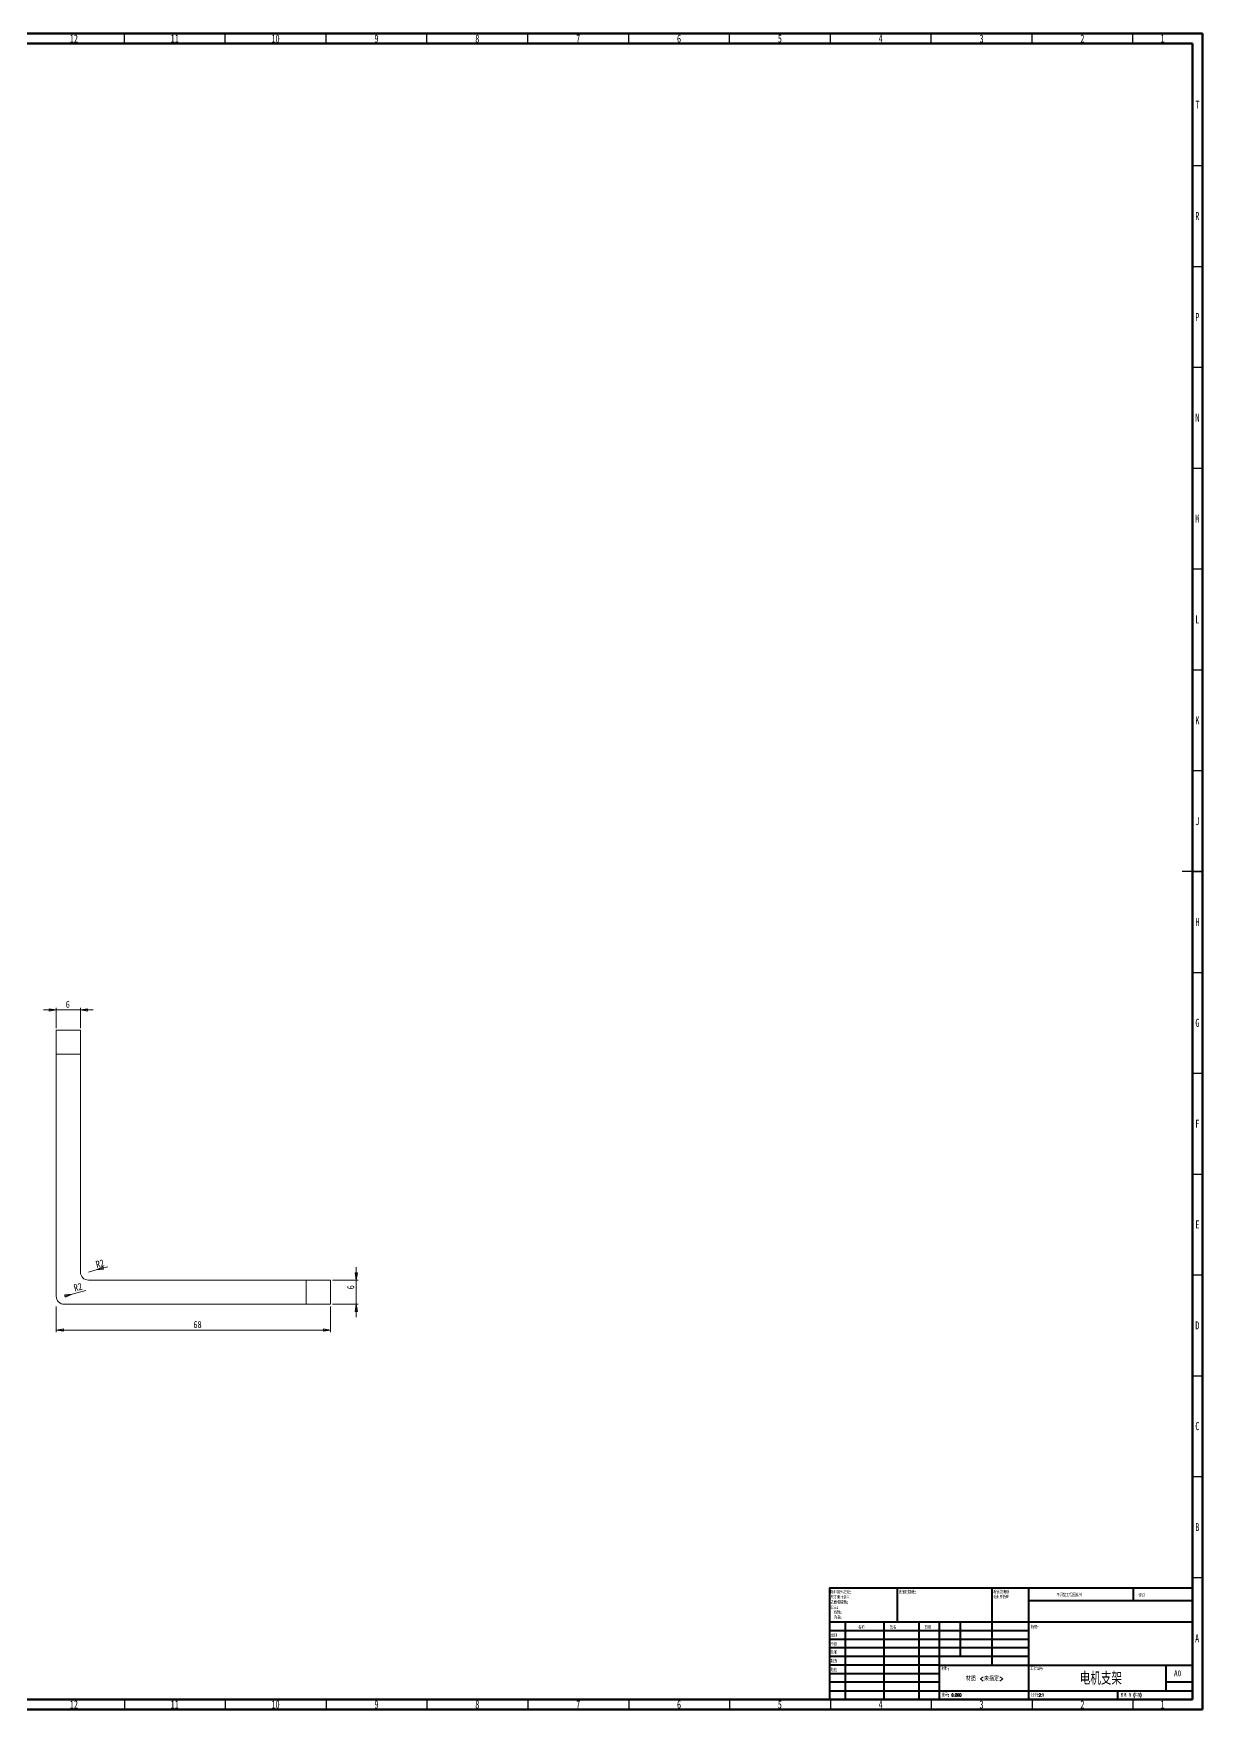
# Model space of a CAD drawing. Header units: millimetres. Extents: x 15 to 1184, y 5 to 836.
# Drawn here: x 604 to 1184, y 5 to 836 of the extents above; entities that cross this region are included whole.
import ezdxf

# ---------------------------------------------------------------- set-up
doc = ezdxf.new("R2010")
doc.units = ezdxf.units.MM
doc.styles.add('SLDTEXTSTYLE0', font='TXT', dxfattribs={"width": 0.75})
doc.styles.add('SLDTEXTSTYLE1', font='TXT', dxfattribs={"width": 0.75, "bigfont": 'bigfont'})
doc.styles.add('SLDTEXTSTYLE2', font='TXT', dxfattribs={"width": 0.694444, "bigfont": 'bigfont'})
doc.dimstyles.new('SLDDIMSTYLE0', dxfattribs={"dimtxt": 3.5, "dimasz": 3.556, "dimexe": 0, "dimexo": 0.0625, "dimgap": 0.875, "dimtad": 1, "dimlfac": 0.5, "dimrnd": 1e-09, "dimzin": 12, "dimdsep": 46, "dimtxsty": 'SLDTEXTSTYLE0', "dimblk1": 'CLOSED', "dimblk2": 'CLOSED', "dimsah": 1, "dimcen": 0.09, "dimadec": 0, "dimazin": 3, "dimtfac": 1, "dimtofl": 0, "dimtmove": 0, "dimatfit": 3, "dimldrblk": 'CLOSED', "dimfxl": 0, "dimfrac": 2, "dimtolj": 1, "dimtzin": 12, "dimarcsym": 0})
doc.dimstyles.new('SLDDIMSTYLE4', dxfattribs={"dimtxt": 3.5, "dimasz": 3.556, "dimexe": 0, "dimexo": 0.0625, "dimgap": 0.875, "dimtad": 1, "dimlfac": 0.5, "dimrnd": 1e-09, "dimzin": 12, "dimdsep": 46, "dimtxsty": 'SLDTEXTSTYLE0', "dimblk1": 'CLOSED', "dimblk2": 'CLOSED', "dimsah": 1, "dimcen": 0.09, "dimadec": 0, "dimazin": 3, "dimtfac": 1, "dimtmove": 0, "dimatfit": 0, "dimldrblk": 'CLOSED', "dimfxl": 0, "dimfrac": 2, "dimtolj": 1, "dimtzin": 12, "dimarcsym": 0})
doc.dimstyles.new('SLDDIMSTYLE6', dxfattribs={"dimtxt": 3.5, "dimasz": 3.556, "dimexe": 0, "dimexo": 0.0625, "dimgap": 0.875, "dimtad": 1, "dimlfac": 0.5, "dimrnd": 1e-09, "dimzin": 12, "dimdsep": 46, "dimtxsty": 'SLDTEXTSTYLE0', "dimblk1": 'CLOSED', "dimblk2": 'CLOSED', "dimsah": 1, "dimcen": 0, "dimadec": 0, "dimazin": 3, "dimtfac": 1, "dimtofl": 0, "dimtmove": 0, "dimatfit": 3, "dimldrblk": 'CLOSED', "dimfxl": 0, "dimfrac": 2, "dimtolj": 1, "dimtzin": 12, "dimarcsym": 0})

# ---------------------------------------------------------------- blocks, each defined once
blk = doc.blocks.new('SW_NOTE_0')
at = {"color": 0, "linetype": 'Continuous', "lineweight": 0, "char_height": 1.5, "attachment_point": 1, "style": 'SLDTEXTSTYLE1'}
for s, insert in [('\\M+18F9C\\M+194F1另\\M+18A4F\\M+18E77\\M+192E8:', (0, 1.93)), ('\\M+1955C\\M+196CA\\M+19165糙\\M+19378:', (0, -3.07)), ('\\M+18EDA\\M+190A1\\M+18E67\\M+19770\\M+19F7C\\M+195C4', (0, -0.57)), ('\\M+18CF6\\M+18DB7:', (0, -5.57)), ('线\\M+190AB:', (1.69, -8.07)), ('\\M+18A70\\M+19378:', (1.69, -10.57))]:
    blk.add_mtext(s, dxfattribs=dict(at, insert=insert))
blk = doc.blocks.new('SW_NOTE_1')
at = {"color": 0, "linetype": 'Continuous', "lineweight": 0, "char_height": 1.5, "attachment_point": 1, "style": 'SLDTEXTSTYLE1'}
for s, insert in [('\\M+18FAB锐边\\M+190B4\\M+18F9C', (0, 1.93)), ('\\M+196D1\\M+18E68\\M+19BF3\\M+190DC\\M+19266', (0, -0.57))]:
    blk.add_mtext(s, dxfattribs=dict(at, insert=insert))
blk = doc.blocks.new('_CLOSED')
at = {"color": 0, "linetype": 'ByBlock', "lineweight": -2}
for p, q in [((-1, 0.166667), (0, 0)), ((-1, 0.166667), (-1, -0.166667)), ((0, 0), (-1, -0.166667)), ((0, 0), (-1, 0))]:
    blk.add_line(p, q, dxfattribs=at)
blk = doc.blocks.new('_D_23')
at = {"color": 7, "linetype": 'Continuous', "lineweight": 0}
for p, q in [((615.67, 204.89), (615.67, 192.11)), ((751.67, 204.89), (751.67, 192.11)), ((615.67, 193.11), (751.67, 193.11))]:
    blk.add_line(p, q, dxfattribs=at)
at = {"color": 7, "linetype": 'Continuous', "lineweight": 0, "xscale": 3.556, "yscale": 3.556, "rotation": 180.0000000000004}
blk.add_blockref('_CLOSED', (615.67, 193.11, 65.2), dxfattribs=at)
at = {"color": 7, "linetype": 'Continuous', "lineweight": 0, "xscale": 3.556, "yscale": 3.556}
blk.add_blockref('_CLOSED', (751.67, 193.11, 65.2), dxfattribs=at)
at = {"color": 7, "linetype": 'Continuous', "lineweight": 0, "insert": (683.67, 197.62), "char_height": 3.5, "attachment_point": 1, "style": 'SLDTEXTSTYLE0'}
blk.add_mtext('68', dxfattribs=at)
blk = doc.blocks.new('_D_24')
at = {"color": 7, "linetype": 'Continuous', "lineweight": 0}
for p, q in [((752.67, 217.89), (765.45, 217.89)), ((764.45, 217.89), (764.45, 224.24)), ((764.45, 217.89), (764.45, 205.89)), ((752.67, 205.89), (765.45, 205.89)), ((764.45, 205.89), (764.45, 199.54))]:
    blk.add_line(p, q, dxfattribs=at)
at = {"color": 7, "linetype": 'Continuous', "lineweight": 0, "xscale": 3.556, "yscale": 3.556}
for p, rotation in [((764.45, 217.89, 65.2), 270.0000000000004), ((764.45, 205.89, 65.2), 90.0000000000004)]:
    blk.add_blockref('_CLOSED', p, dxfattribs=dict(at, rotation=rotation))
at = {"color": 7, "linetype": 'Continuous', "lineweight": 0, "insert": (759.94, 213.33), "char_height": 3.5, "attachment_point": 1, "rotation": 90, "style": 'SLDTEXTSTYLE0'}
blk.add_mtext('6', dxfattribs=at)
blk = doc.blocks.new('_D_25')
at = {"color": 7, "linetype": 'Continuous', "lineweight": 0}
for q in [(619.68, 209.89), (630.4, 212.76)]:
    blk.add_line((623.54, 210.93), q, dxfattribs=at)
at = {"color": 7, "linetype": 'Continuous', "lineweight": 0, "xscale": 3.556, "yscale": 3.556, "rotation": 15.00000000000029}
blk.add_blockref('_CLOSED', (623.54, 210.93, -64.8), dxfattribs=at)
at = {"color": 7, "linetype": 'Continuous', "lineweight": 0, "insert": (624.03, 215.59), "char_height": 3.5, "attachment_point": 1, "rotation": 15, "style": 'SLDTEXTSTYLE0'}
blk.add_mtext('R2', dxfattribs=at)
blk = doc.blocks.new('_D_26')
at = {"color": 7, "linetype": 'Continuous', "lineweight": 0}
for q in [(641.28, 224.46), (631.68, 221.89)]:
    blk.add_line((635.54, 222.93), q, dxfattribs=at)
at = {"color": 7, "linetype": 'Continuous', "lineweight": 0, "xscale": 3.556, "yscale": 3.556, "rotation": 195.0000000000003}
blk.add_blockref('_CLOSED', (635.54, 222.93, -64.8), dxfattribs=at)
at = {"color": 7, "linetype": 'Continuous', "lineweight": 0, "insert": (634.92, 227.26), "char_height": 3.5, "attachment_point": 1, "rotation": 15, "style": 'SLDTEXTSTYLE0'}
blk.add_mtext('R2', dxfattribs=at)
blk = doc.blocks.new('_D_27')
at = {"color": 7, "linetype": 'Continuous', "lineweight": 0}
for p, q in [((615.67, 351.89), (609.32, 351.89)), ((615.67, 342.89), (615.67, 352.89)), ((615.67, 351.89), (627.67, 351.89)), ((627.67, 342.89), (627.67, 352.89)), ((627.67, 351.89), (634.02, 351.89))]:
    blk.add_line(p, q, dxfattribs=at)
at = {"color": 7, "linetype": 'Continuous', "lineweight": 0, "xscale": 3.556, "yscale": 3.556}
blk.add_blockref('_CLOSED', (615.67, 351.89, -7.09), dxfattribs=at)
at = {"color": 7, "linetype": 'Continuous', "lineweight": 0, "xscale": 3.556, "yscale": 3.556, "rotation": 180.0000000000004}
blk.add_blockref('_CLOSED', (627.67, 351.89, -7.09), dxfattribs=at)
at = {"color": 7, "linetype": 'Continuous', "lineweight": 0, "insert": (620.38, 356.4), "char_height": 3.5, "attachment_point": 1, "style": 'SLDTEXTSTYLE0'}
blk.add_mtext('6', dxfattribs=at)

msp = doc.modelspace()

# ---------------------------------------------------------------- linework, layer by layer
at = {"color": 7, "linetype": 'Continuous', "lineweight": 60}
for p, q in [((15, 836), (1184, 836)), ((20, 831), (1179, 831)), ((1179, 831), (1179, 10)), ((1184, 836), (1184, 5)), ((1179, 10), (20, 10)), ((1184, 5), (15, 5))]:
    msp.add_line(p, q, dxfattribs=at)
at = {"color": 7, "linetype": 'Continuous', "lineweight": 30}
for p, q in [((649.5, 831), (649.5, 836)), ((699.5, 831), (699.5, 836)), ((749.5, 831), (749.5, 836)), ((799.5, 831), (799.5, 836)), ((849.5, 831), (849.5, 836)), ((899.5, 831), (899.5, 836)), ((949.5, 831), (949.5, 836)), ((999.5, 831), (999.5, 836)), ((1049.5, 831), (1049.5, 836)), ((1099.5, 831), (1099.5, 836)), ((1149.5, 831), (1149.5, 836)), ((1179, 770.5), (1184, 770.5)), ((1179, 720.5), (1184, 720.5)), ((1179, 670.5), (1184, 670.5)), ((1179, 620.5), (1184, 620.5)), ((1179, 570.5), (1184, 570.5)), ((1179, 520.5), (1184, 520.5)), ((1179, 470.5), (1184, 470.5)), ((1184, 420.5), (1174, 420.5)), ((1179, 420.5), (1184, 420.5)), ((1179, 370.5), (1184, 370.5)), ((1179, 320.5), (1184, 320.5)), ((1179, 270.5), (1184, 270.5)), ((1179, 220.5), (1184, 220.5)), ((1179, 170.5), (1184, 170.5)), ((1179, 120.5), (1184, 120.5)), ((1179, 70.5), (1184, 70.5)), ((649.5, 10), (649.5, 5)), ((699.5, 10), (699.5, 5)), ((749.5, 10), (749.5, 5)), ((799.5, 10), (799.5, 5)), ((849.5, 10), (849.5, 5)), ((899.5, 10), (899.5, 5)), ((949.5, 10), (949.5, 5)), ((999.5, 10), (999.5, 5)), ((1049.5, 10), (1049.5, 5)), ((1099.5, 10), (1099.5, 5)), ((1149.5, 10), (1149.5, 5))]:
    msp.add_line(p, q, dxfattribs=at)
at = {"color": 7, "linetype": 'Continuous', "lineweight": 15}
for p, q in [((615.675, 341.89), (627.675, 341.89)), ((615.675, 329.89), (615.675, 341.89)), ((627.675, 341.89), (627.675, 329.89)), ((627.675, 329.89), (615.675, 329.89)), ((615.675, 209.89), (615.675, 329.89)), ((627.675, 221.89), (627.675, 329.89)), ((739.675, 217.89), (631.675, 217.89)), ((739.675, 205.89), (739.675, 217.89)), ((739.675, 217.89), (751.675, 217.89)), ((751.675, 217.89), (751.675, 205.89)), ((619.675, 205.89), (739.675, 205.89)), ((751.675, 205.89), (739.675, 205.89))]:
    msp.add_line(p, q, dxfattribs=at)
at = {"color": 7, "linetype": 'Continuous', "lineweight": 40}
for p, q in [((999, 65.25), (1179, 65.25)), ((999, 65.25), (999, 10)), ((1032.8, 48.25), (1032.8, 65.25)), ((1079.6, 65.25), (1079.6, 27)), ((1097.8, 65.25), (1097.8, 10)), ((1179, 58.875), (1097.8, 58.875)), ((1149.8, 58.875), (1149.8, 65.25)), ((1179, 48.25), (999, 48.25)), ((1097.8, 44), (999, 44)), ((1006.8, 48.25), (1006.8, 10)), ((1025.99095, 48.25), (1025.99095, 10)), ((1043.39893, 48.25), (1043.39893, 10)), ((1053.6, 10), (1053.6, 48.25)), ((1064, 31.25), (1064, 48.25)), ((1097.8, 39.75), (999, 39.75)), ((1097.8, 35.5), (999, 35.5)), ((1097.8, 31.25), (999, 31.25)), ((1053.6, 27), (999, 27)), ((1053.6, 27), (1179, 27)), ((1166, 14.25), (1166, 27)), ((1053.6, 22.74993), (999, 22.74993)), ((1053.6, 18.5), (999, 18.5)), ((1179, 18.5), (1166, 18.5)), ((999, 14.25), (1179, 14.25)), ((1142, 10), (1142, 14.25))]:
    msp.add_line(p, q, dxfattribs=at)
at = {"color": 7, "linetype": 'Continuous', "lineweight": 15}
for centre in [(631.675, 221.89), (619.675, 209.89)]:
    msp.add_arc(centre, 4, 180, 270, dxfattribs=at)

# ---------------------------------------------------------------- block references
at = {"color": 7, "linetype": 'Continuous', "lineweight": 0}
for name, p in [('SW_NOTE_0', (999.59367, 61.98737)), ('SW_NOTE_1', (1080.30922, 62.06949))]:
    msp.add_blockref(name, p, dxfattribs=at)

# ---------------------------------------------------------------- texts
for s, insert, char_height, attachment_point, style in [('12', (624.42007, 835.47393), 3.96875, 2, 'SLDTEXTSTYLE0'), ('11', (674.42007, 835.47393), 3.96875, 2, 'SLDTEXTSTYLE0'), ('10', (724.42007, 835.47393), 3.96875, 2, 'SLDTEXTSTYLE0'), ('9', (774.46004, 835.47393), 3.96875, 2, 'SLDTEXTSTYLE0'), ('8', (824.46004, 835.47393), 3.96875, 2, 'SLDTEXTSTYLE0'), ('7', (874.46004, 835.47393), 3.96875, 2, 'SLDTEXTSTYLE0'), ('6', (924.46004, 835.47393), 3.96875, 2, 'SLDTEXTSTYLE0'), ('5', (974.46004, 835.47393), 3.96875, 2, 'SLDTEXTSTYLE0'), ('4', (1024.46004, 835.47393), 3.96875, 2, 'SLDTEXTSTYLE0'), ('3', (1074.46004, 835.47393), 3.96875, 2, 'SLDTEXTSTYLE0'), ('2', (1124.46004, 835.47393), 3.96875, 2, 'SLDTEXTSTYLE0'), ('1', (1164.21004, 835.47393), 3.96875, 2, 'SLDTEXTSTYLE0'), ('T', (1181.48806, 802.72393), 3.96875, 2, 'SLDTEXTSTYLE0'), ('R', (1181.44442, 747.47393), 3.96875, 2, 'SLDTEXTSTYLE0'), ('P', (1181.48484, 697.41768), 3.96875, 2, 'SLDTEXTSTYLE0'), ('N', (1181.46371, 647.47393), 3.96875, 2, 'SLDTEXTSTYLE0'), ('M', (1181.36174, 597.41768), 3.96875, 2, 'SLDTEXTSTYLE0'), ('L', (1181.45452, 547.47393), 3.96875, 2, 'SLDTEXTSTYLE0'), ('K', (1181.48852, 497.41768), 3.96875, 2, 'SLDTEXTSTYLE0'), ('J', (1181.46509, 447.47393), 3.96875, 2, 'SLDTEXTSTYLE0'), ('H', (1181.49035, 397.41768), 3.96875, 2, 'SLDTEXTSTYLE0'), ('G', (1181.48668, 347.47393), 3.96875, 2, 'SLDTEXTSTYLE0'), ('F', (1181.45774, 297.41768), 3.96875, 2, 'SLDTEXTSTYLE0'), ('E', (1181.50781, 247.47393), 3.96875, 2, 'SLDTEXTSTYLE0'), ('D', (1181.45269, 197.41768), 3.96875, 2, 'SLDTEXTSTYLE0'), ('C', (1181.45866, 147.47393), 3.96875, 2, 'SLDTEXTSTYLE0'), ('B', (1181.4706, 97.41768), 3.96875, 2, 'SLDTEXTSTYLE0'), ('\\M+1955C\\M+196CA\\M+19165糙\\M+19378:', (1033.37129, 63.91927), 1.5, 1, 'SLDTEXTSTYLE1'), ('\\M+19573调\\M+190AE\\M+18D48\\M+192F6图\\M+194E4\\M+197E1', (1111.61464, 62.53299), 1.5, 1, 'SLDTEXTSTYLE1'), ('\\M+18F43订', (1152.32758, 62.33491), 1.5, 1, 'SLDTEXTSTYLE1'), ('绘\\M+190A7', (999.68467, 42.42971), 1.5, 1, 'SLDTEXTSTYLE1'), ('\\M+196BC\\M+18FCC', (1013.32224, 46.50148), 1.5, 1, 'SLDTEXTSTYLE1'), ('签\\M+196BC', (1029.03359, 46.56176), 1.5, 1, 'SLDTEXTSTYLE1'), ('\\M+193FA\\M+18AFA', (1046.2147, 46.57618), 1.5, 1, 'SLDTEXTSTYLE1'), ('标题:', (1098.95619, 46.57618), 1.5, 1, 'SLDTEXTSTYLE1'), ('A', (1181.33969, 42.22393), 3.96875, 2, 'SLDTEXTSTYLE0'), ('\\M+194E1\\M+18F79', (999.62163, 34.17683), 1.5, 1, 'SLDTEXTSTYLE1'), ('检查', (999.62358, 38.15441), 1.5, 1, 'SLDTEXTSTYLE1'), ('验检', (999.67686, 25.34965), 1.5, 1, 'SLDTEXTSTYLE1'), ('\\M+190A7\\M+191A2', (999.68219, 29.7337), 1.5, 1, 'SLDTEXTSTYLE1'), ('\\M+18DDE\\M+197BF:', (1054.64586, 25.98606), 1.5, 1, 'SLDTEXTSTYLE1'), ('\\M+18D48\\M+192F6图\\M+18D86', (1098.62865, 25.98606), 1.5, 1, 'SLDTEXTSTYLE1'), ('\\M+18DDE质 <\\M+196A2\\M+18E77\\M+192E8>', (1075.9665, 21.48557), 2.38125, 2, 'SLDTEXTSTYLE1'), ('电\\M+18AF7\\M+18E78\\M+189CB', (1133.61179, 23.60691), 6.35, 2, 'SLDTEXTSTYLE1'), ('A0', (1169.87116, 24.40639), 2.910417, 1, 'SLDTEXTSTYLE0'), ('12', (624.42007, 9.47393), 3.96875, 2, 'SLDTEXTSTYLE0'), ('11', (674.42007, 9.47393), 3.96875, 2, 'SLDTEXTSTYLE0'), ('10', (724.42007, 9.47393), 3.96875, 2, 'SLDTEXTSTYLE0'), ('9', (774.46004, 9.47393), 3.96875, 2, 'SLDTEXTSTYLE0'), ('8', (824.46004, 9.47393), 3.96875, 2, 'SLDTEXTSTYLE0'), ('7', (874.46004, 9.47393), 3.96875, 2, 'SLDTEXTSTYLE0'), ('6', (924.46004, 9.47393), 3.96875, 2, 'SLDTEXTSTYLE0'), ('5', (974.46004, 9.47393), 3.96875, 2, 'SLDTEXTSTYLE0'), ('4', (1024.46004, 9.47393), 3.96875, 2, 'SLDTEXTSTYLE0'), ('\\M+18F64\\M+197CA: 0.000', (1054.61781, 12.94931), 1.4986, 1, 'SLDTEXTSTYLE1'), ('3', (1074.46004, 9.47393), 3.96875, 2, 'SLDTEXTSTYLE0'), ('\\M+194E4\\M+197E1:2:1', (1099.07397, 12.90009), 1.5, 1, 'SLDTEXTSTYLE1'), ('2', (1124.46004, 9.47393), 3.96875, 2, 'SLDTEXTSTYLE0'), ('图纸 1 (\\M+18BA41)', (1143.47829, 12.90009), 1.5, 1, 'SLDTEXTSTYLE2'), ('1', (1164.21004, 9.47393), 3.96875, 2, 'SLDTEXTSTYLE0')]:
    msp.add_mtext(s, dxfattribs=dict(at, insert=insert, char_height=char_height, attachment_point=attachment_point, style=style))

# ---------------------------------------------------------------- dimensions: what is measured, and where the dimension line sits
for base, p1, p2, dimstyle, picture, middle in [((627.675, 351.89), (615.675, 341.89), (627.675, 341.89), 'SLDDIMSTYLE4', '_D_27', (621.675, 351.89)), ((751.675, 195.89), (615.675, 205.89), (751.675, 205.89), 'SLDDIMSTYLE0', '_D_23', (686.25354, 195.89))]:
    dim = msp.add_linear_dim(base=base, p1=p1, p2=p2, dimstyle=dimstyle, dxfattribs=at)
    dim.commit()
    dim.dimension.update_dxf_attribs({"geometry": picture, "text_midpoint": middle, "dimtype": 160})
for center, mpoint, picture, middle in [((631.675, 221.89), (635.5387, 222.92528), '_D_26', (639.10606, 223.88116)), ((619.675, 209.89), (623.5387, 210.92528), '_D_25', (628.17531, 212.16766))]:
    dim = msp.add_radius_dim(center=center, mpoint=mpoint, dimstyle='SLDDIMSTYLE6', dxfattribs=at)
    dim.commit()
    dim.dimension.update_dxf_attribs({"geometry": picture, "text_midpoint": middle, "dimtype": 164})
dim = msp.add_linear_dim(base=(761.675, 205.89), p1=(751.675, 217.89), p2=(751.675, 205.89), angle=90, dimstyle='SLDDIMSTYLE4', dxfattribs=at)
dim.commit()
dim.dimension.update_dxf_attribs({"geometry": '_D_24', "text_midpoint": (761.675, 214.62096), "dimtype": 160})

doc.saveas('drawing.dxf')
